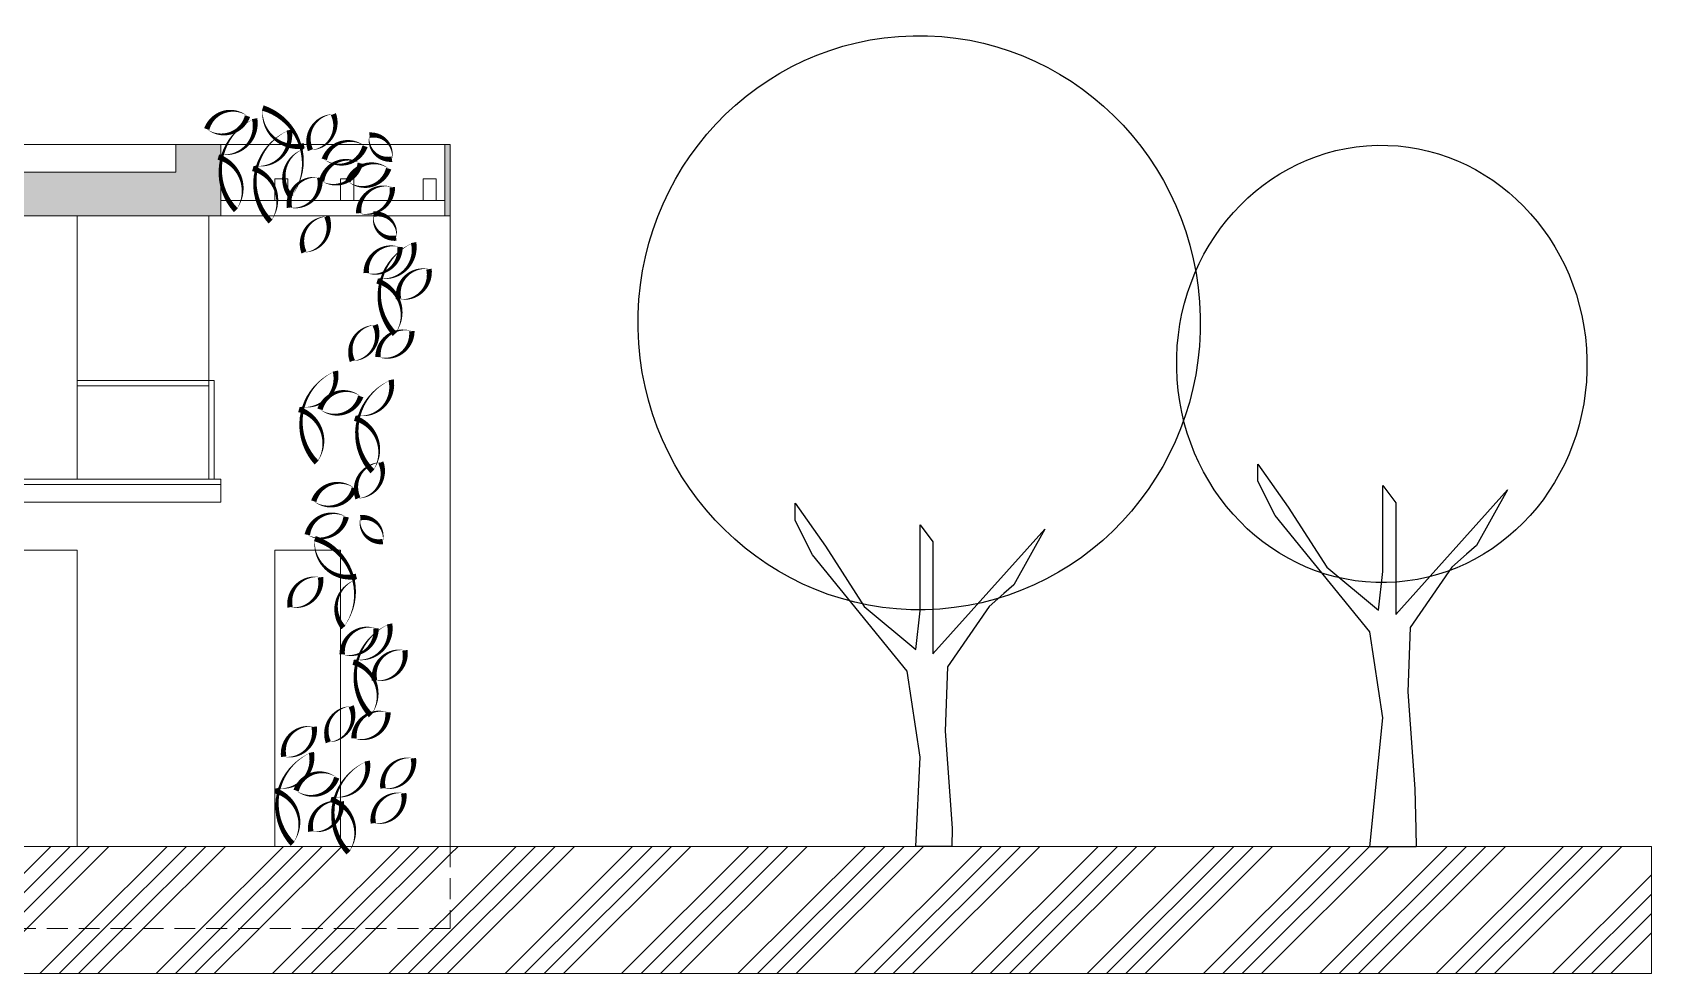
# Model space of a CAD drawing. Header units: metres. Extents: x -183 to 791, y -436 to 125.
# Drawn here: x 528.96 to 543.72, y -289.74 to -281.16 of the extents above; entities that cross this region are included whole.
import ezdxf

# ---------------------------------------------------------------- set-up
doc = ezdxf.new("R2010")
doc.units = ezdxf.units.M
doc.header["$MEASUREMENT"] = 0
doc.linetypes.add('DASHED', pattern=[19.05, 12.7, -6.35])
for name, color, linetype in [('01_SILNE', 1, 'Continuous'), ('Krov', 3, 'Continuous'), ('okna', 4, 'Continuous'), ('SRAFA', 251, 'Continuous'), ('SRAFY', 3, 'Continuous'), ('zariz.predmety', 203, 'Continuous'), ('ZDIVO', 1, 'Continuous')]:
    doc.layers.add(name, color=color, linetype=linetype)
doc.layers.add('FLOATING-WINDOWS', color=2, linetype='Continuous', plot=False)
pattern_1 = [(225, (529.62014, -271.65065), (0.53033, -0.53033), []), (225, (529.4434, -271.65065), (0.53033, -0.53033), []), (225, (529.2666, -271.65065), (0.53033, -0.53033), []), (225, (529.0898, -271.65065), (0.53033, -0.53033), [])]

msp = doc.modelspace()

# ---------------------------------------------------------------- hatches: boundary and pattern name
at = {"layer": 'okna', "linetype": 'Continuous', "lineweight": 0}
h = msp.add_hatch(dxfattribs=at)
h.set_pattern_fill('ANSI34', color=256, style=0)
h.set_pattern_definition(pattern_1)
h.paths.add_polyline_path([(507.93, -289.743), (543.72, -289.743), (543.72, -288.582), (541.575, -288.582), (541.575, -288.586), (541.153, -288.586), (541.153, -288.582), (532.77, -288.582), (532.77, -289.332), (528.77, -289.332), (528.27, -289.332), (514.98, -289.332), (514.48, -289.332), (514.48, -289.107), (508.93, -289.107), (508.93, -288.207), (508.543, -288.207, -0.037472), (508.532, -288.241, -0.124676), (508.421, -288.207), (507.93, -288.207)])
h = msp.add_hatch(dxfattribs=at)
h.set_pattern_fill('ANSI34', color=256, style=0)
h.set_pattern_definition(pattern_1)
h.paths.add_polyline_path([(528.77, -289.332), (532.77, -289.332), (532.77, -288.582), (531.876, -288.582, -0.053574), (531.842, -288.639, -0.0357), (531.795, -288.582), (528.77, -288.582)], flags=17)
at = {"layer": 'SRAFA', "linetype": 'Continuous', "lineweight": 0}
for points in [[(530.678, -282.489, -0.064218), (530.678, -282.356), (530.678, -282.302, 0.023823), (530.65, -282.293, 0.62722), (530.677, -282.271, 0.000996), (530.678, -282.271), (530.678, -282.182), (530.268, -282.182), (530.268, -282.432), (518.74, -282.432), (514.89, -282.432), (514.89, -282.182), (514.48, -282.182), (514.48, -282.832), (514.9, -282.832), (516.395, -282.832), (516.815, -282.832), (517.15, -282.832), (517.903, -282.832), (518, -282.832), (519, -282.832), (519.6, -282.832), (520.133, -282.832), (520.891, -282.832), (530.678, -282.832)], [(532.77, -282.182), (532.72, -282.182), (532.72, -282.832), (532.77, -282.832), (532.77, -282.692)]]:
    msp.add_hatch(color=256, dxfattribs=at).paths.add_polyline_path(points)

# ---------------------------------------------------------------- linework, layer by layer
at = {"linetype": 'Continuous', "lineweight": 0}
for p, q in [((530.569, -285.232), (530.569, -284.332)), ((530.569, -284.332), (530.619, -284.332)), ((530.619, -285.232), (530.619, -284.332)), ((530.678, -285.282), (516.815, -285.282)), ((530.678, -285.232), (516.856, -285.232)), ((530.678, -285.232), (530.678, -285.282)), ((530.678, -285.282), (530.678, -285.442)), ((530.678, -285.442), (528.77, -285.442)), ((528.77, -285.882), (529.37, -285.882)), ((529.37, -285.882), (529.37, -288.576)), ((529.37, -285.882), (529.37, -288.576)), ((531.17, -285.882), (531.17, -288.582)), ((531.17, -285.882), (531.77, -285.882)), ((531.77, -285.882), (531.77, -288.582))]:
    msp.add_line(p, q, dxfattribs=at)
msp.add_lwpolyline([(530.569, -285.232), (529.37, -285.232), (529.37, -282.832), (530.569, -282.832), (530.569, -285.232)], dxfattribs=at)
at = {"linetype": 'Continuous', "lineweight": 0, "flags": 128}
msp.add_lwpolyline([(522.711, -288.8), (518.958, -288.425), (514.98, -288.427), (514.98, -289.332), (514.48, -289.332), (514.48, -288.207), (507.93, -288.207), (507.93, -289.743), (543.72, -289.743), (543.72, -288.582), (528.77, -288.582), (528.77, -289.332), (528.27, -289.332), (528.27, -288.802), (522.711, -288.8)], dxfattribs=at)
at = {"layer": '01_SILNE', "linetype": 'Continuous', "lineweight": 0}
for p, q in [((530.268, -282.432), (530.268, -282.182)), ((530.268, -282.182), (530.268, -282.432)), ((530.678, -282.182), (530.268, -282.182)), ((530.678, -282.832), (530.678, -282.182)), ((532.72, -282.832), (532.72, -282.182)), ((532.72, -282.182), (532.77, -282.182)), ((532.77, -282.692), (532.77, -282.182)), ((530.268, -282.432), (518.74, -282.432)), ((532.77, -282.692), (532.77, -282.832)), ((530.678, -282.832), (516.815, -282.832)), ((532.72, -282.832), (532.77, -282.832)), ((528.77, -288.582), (543.72, -288.582))]:
    msp.add_line(p, q, dxfattribs=at)
at = {"layer": 'FLOATING-WINDOWS', "color": 254, "linetype": 'Continuous', "lineweight": 0}
for p, q in [((530.569, -284.332), (529.37, -284.332)), ((530.569, -284.382), (529.37, -284.382))]:
    msp.add_line(p, q, dxfattribs=at)
at = {"layer": 'FLOATING-WINDOWS', "linetype": 'Continuous', "lineweight": 0, "flags": 128}
msp.add_lwpolyline([(507.93, -288.207), (507.93, -289.743), (543.72, -289.743), (543.72, -288.582), (528.77, -288.582), (528.77, -289.332), (528.27, -289.332), (528.27, -288.802), (522.711, -288.8), (518.958, -288.425), (514.98, -288.427), (514.98, -289.332), (514.48, -289.332), (514.48, -288.207)], close=True, dxfattribs=at)
at = {"layer": 'Krov', "linetype": 'Continuous', "lineweight": 0}
for p, q in [((530.678, -282.182), (532.77, -282.182)), ((532.77, -288.582), (532.77, -282.182)), ((530.678, -282.692), (532.72, -282.692)), ((530.678, -282.832), (532.72, -282.832))]:
    msp.add_line(p, q, dxfattribs=at)
at = {"layer": 'okna', "linetype": 'DASHED', "lineweight": 0, "ltscale": 0.015}
for p, q in [((532.77, -288.582), (532.77, -289.332)), ((532.77, -289.332), (528.77, -289.332))]:
    msp.add_line(p, q, dxfattribs=at)
at = {"layer": 'SRAFY', "linetype": 'Continuous', "lineweight": 0}
msp.add_line((514.89, -282.182), (530.268, -282.182), dxfattribs=at)
at = {"layer": 'zariz.predmety', "color": 253, "linetype": 'Continuous', "ltscale": 0.001}
for points in [[(530.551, -282.04, 0, 0, 0.520567), (530.551, -282.04, 0, 0.05, 0.520567), (530.922, -281.922, 0, 0.05, 0.520567), (530.551, -282.04, 0.05, 0.05, 0)], [(531.061, -281.847, 0, 0, 0.520567), (531.061, -281.847, 0, 0.05, 0.520567), (531.438, -282.192, 0, 0.05, 0.520567), (531.431, -282.223, 0, 0.05, 0.520567), (531.32, -282.659, 0, 0.05, 0.520567), (531.061, -281.847, 0.05, 0.05, 0)], [(531.496, -282.232, 0, 0, 0.520567), (531.496, -282.232, 0, 0.05, 0.520567), (531.705, -281.904, 0, 0.05, 0.520567), (531.496, -282.232, 0.05, 0.05, 0)], [(530.816, -282.78, 0, 0, 0.520567), (530.816, -282.78, 0, 0.05, 0.520567), (530.656, -282.295, 0, 0.05, 0.520567), (530.677, -282.271, 0, 0.05, 0.520567), (530.987, -281.945, 0, 0.05, 0.520567), (530.816, -282.78, 0.05, 0.05, 0)], [(531.132, -282.884, 0, 0, 0.520567), (531.132, -282.884, 0, 0.05, 0.520567), (530.971, -282.399, 0, 0.05, 0.520567), (530.992, -282.375, 0, 0.05, 0.520567), (531.302, -282.049, 0, 0.05, 0.520567), (531.132, -282.884, 0.05, 0.05, 0)], [(531.622, -282.316, 0, 0, 0.520567), (531.622, -282.316, 0, 0.05, 0.520567), (531.993, -282.197, 0, 0.05, 0.520567), (531.622, -282.316, 0.05, 0.05, 0)], [(532.034, -282.096, 0, 0, 0.520567), (532.034, -282.096, 0, 0.05, 0.520567), (532.238, -282.314, 0, 0.05, 0.520567), (532.034, -282.096, 0.05, 0.05, 0)], [(531.95, -282.352, 0, 0, 0.520567), (531.95, -282.352, 0, 0.05, 0.520567), (531.597, -282.515, 0, 0.05, 0.520567), (531.95, -282.352, 0.05, 0.05, 0)], [(531.838, -282.519, 0, 0, 0.520567), (531.838, -282.519, 0, 0.05, 0.520567), (532.209, -282.401, 0, 0.05, 0.520567), (531.838, -282.519, 0.05, 0.05, 0)], [(531.581, -282.483, 0, 0, 0.520567), (531.581, -282.483, 0, 0.05, 0.520567), (531.304, -282.756, 0, 0.05, 0.520567), (531.581, -282.483, 0.05, 0.05, 0)], [(532.243, -282.57, 0, 0, 0.520567), (532.243, -282.57, 0, 0.05, 0.520567), (531.935, -282.807, 0, 0.05, 0.520567), (532.243, -282.57, 0.05, 0.05, 0)], [(531.437, -283.165, 0, 0, 0.520567), (531.437, -283.165, 0, 0.05, 0.520567), (531.645, -282.837, 0, 0.05, 0.520567), (531.437, -283.165, 0.05, 0.05, 0)], [(532.072, -282.816, 0, 0, 0.520567), (532.072, -282.816, 0, 0.05, 0.520567), (532.277, -283.034, 0, 0.05, 0.520567), (532.072, -282.816, 0.05, 0.05, 0)], [(532.265, -283.91, 0, 0, 0.520567), (532.265, -283.91, 0, 0.05, 0.520567), (532.104, -283.425, 0, 0.05, 0.520567), (532.125, -283.402, 0, 0.05, 0.520567), (532.436, -283.075, 0, 0.05, 0.520567), (532.265, -283.91, 0.05, 0.05, 0)], [(532.004, -283.353, 0, 0, 0.520567), (532.004, -283.353, 0, 0.05, 0.520567), (532.312, -283.116, 0, 0.05, 0.520567), (532.004, -283.353, 0.05, 0.05, 0)], [(532.576, -283.317, 0, 0, 0.520567), (532.576, -283.317, 0, 0.05, 0.520567), (532.299, -283.59, 0, 0.05, 0.520567), (532.576, -283.317, 0.05, 0.05, 0)], [(531.878, -284.155, 0, 0, 0.520567), (531.878, -284.155, 0, 0.05, 0.520567), (532.086, -283.827, 0, 0.05, 0.520567), (531.878, -284.155, 0.05, 0.05, 0)], [(532.42, -283.883, 0, 0, 0.520567), (532.42, -283.883, 0, 0.05, 0.520567), (532.112, -284.119, 0, 0.05, 0.520567), (532.42, -283.883, 0.05, 0.05, 0)], [(531.552, -285.082, 0, 0, 0.520567), (531.552, -285.082, 0, 0.05, 0.520567), (531.391, -284.597, 0, 0.05, 0.520567), (531.412, -284.574, 0, 0.05, 0.520567), (531.723, -284.247, 0, 0.05, 0.520567), (531.552, -285.082, 0.05, 0.05, 0)], [(532.061, -285.162, 0, 0, 0.520567), (532.061, -285.162, 0, 0.05, 0.520567), (531.9, -284.677, 0, 0.05, 0.520567), (531.921, -284.653, 0, 0.05, 0.520567), (532.231, -284.327, 0, 0.05, 0.520567), (532.061, -285.162, 0.05, 0.05, 0)], [(531.583, -284.596, 0, 0, 0.520567), (531.583, -284.596, 0, 0.05, 0.520567), (531.954, -284.478, 0, 0.05, 0.520567), (531.583, -284.596, 0.05, 0.05, 0)], [(531.929, -285.408, 0, 0, 0.520567), (531.929, -285.408, 0, 0.05, 0.520567), (532.137, -285.08, 0, 0.05, 0.520567), (531.929, -285.408, 0.05, 0.05, 0)], [(531.526, -285.434, 0, 0, 0.520567), (531.526, -285.434, 0, 0.05, 0.520567), (531.896, -285.315, 0, 0.05, 0.520567), (531.526, -285.434, 0.05, 0.05, 0)], [(531.821, -285.577, 0, 0, 0.520567), (531.821, -285.577, 0, 0.05, 0.520567), (531.467, -285.74, 0, 0.05, 0.520567), (531.821, -285.577, 0.05, 0.05, 0)], [(531.951, -285.584, 0, 0, 0.520567), (531.951, -285.584, 0, 0.05, 0.520567), (532.155, -285.802, 0, 0.05, 0.520567), (531.951, -285.584, 0.05, 0.05, 0)], [(531.536, -285.775, 0, 0, 0.520567), (531.536, -285.775, 0, 0.05, 0.520567), (531.914, -286.119, 0, 0.05, 0.520567), (531.907, -286.15, 0, 0.05, 0.520567), (531.796, -286.586, 0, 0.05, 0.520567), (531.536, -285.775, 0.05, 0.05, 0)], [(531.587, -286.128, 0, 0, 0.520567), (531.587, -286.128, 0, 0.05, 0.520567), (531.31, -286.401, 0, 0.05, 0.520567), (531.587, -286.128, 0.05, 0.05, 0)], [(531.785, -286.83, 0, 0, 0.520567), (531.785, -286.83, 0, 0.05, 0.520567), (532.094, -286.594, 0, 0.05, 0.520567), (531.785, -286.83, 0.05, 0.05, 0)], [(532.046, -287.387, 0, 0, 0.520567), (532.046, -287.387, 0, 0.05, 0.520567), (531.886, -286.902, 0, 0.05, 0.520567), (531.907, -286.879, 0, 0.05, 0.520567), (532.217, -286.553, 0, 0.05, 0.520567), (532.046, -287.387, 0.05, 0.05, 0)], [(532.357, -286.794, 0, 0, 0.520567), (532.357, -286.794, 0, 0.05, 0.520567), (532.08, -287.067, 0, 0.05, 0.520567), (532.357, -286.794, 0.05, 0.05, 0)], [(531.659, -287.632, 0, 0, 0.520567), (531.659, -287.632, 0, 0.05, 0.520567), (531.867, -287.304, 0, 0.05, 0.520567), (531.659, -287.632, 0.05, 0.05, 0)], [(532.202, -287.36, 0, 0, 0.520567), (532.202, -287.36, 0, 0.05, 0.520567), (531.893, -287.597, 0, 0.05, 0.520567), (532.202, -287.36, 0.05, 0.05, 0)], [(531.529, -287.491, 0, 0, 0.520567), (531.529, -287.491, 0, 0.05, 0.520567), (531.252, -287.764, 0, 0.05, 0.520567), (531.529, -287.491, 0.05, 0.05, 0)], [(531.333, -288.559, 0, 0, 0.520567), (531.333, -288.559, 0, 0.05, 0.520567), (531.173, -288.074, 0, 0.05, 0.520567), (531.194, -288.051, 0, 0.05, 0.520567), (531.504, -287.725, 0, 0.05, 0.520567), (531.333, -288.559, 0.05, 0.05, 0)], [(531.842, -288.639, 0, 0, 0.520567), (531.842, -288.639, 0, 0.05, 0.520567), (531.681, -288.154, 0, 0.05, 0.520567), (531.703, -288.131, 0, 0.05, 0.520567), (532.013, -287.804, 0, 0.05, 0.520567), (531.842, -288.639, 0.05, 0.05, 0)], [(532.434, -287.779, 0, 0, 0.520567), (532.434, -287.779, 0, 0.05, 0.520567), (532.157, -288.052, 0, 0.05, 0.520567), (532.434, -287.779, 0.05, 0.05, 0)], [(531.365, -288.073, 0, 0, 0.520567), (531.365, -288.073, 0, 0.05, 0.520567), (531.735, -287.955, 0, 0.05, 0.520567), (531.365, -288.073, 0.05, 0.05, 0)], [(532.346, -288.098, 0, 0, 0.520567), (532.346, -288.098, 0, 0.05, 0.520567), (532.069, -288.371, 0, 0.05, 0.520567), (532.346, -288.098, 0.05, 0.05, 0)], [(531.776, -288.173, 0, 0, 0.520567), (531.776, -288.173, 0, 0.05, 0.520567), (531.499, -288.446, 0, 0.05, 0.520567), (531.776, -288.173, 0.05, 0.05, 0)]]:
    msp.add_lwpolyline(points, format="xyseb", close=True, dxfattribs=at)
for points in [[(541.153, -288.586), (541.27, -287.409), (541.153, -286.624), (540.289, -285.565), (540.132, -285.251), (540.132, -285.095), (540.407, -285.487), (540.76, -286.036), (541.231, -286.428), (541.27, -286.075), (541.27, -285.291), (541.388, -285.448), (541.388, -286.467), (542.408, -285.33), (542.125, -285.839), (542.125, -285.839), (542.125, -285.839), (542.034, -285.917), (541.898, -286.036), (541.52, -286.586), (541.499, -287.173), (541.563, -288.058), (541.571, -288.424), (541.575, -288.586)], [(537.014, -288.582), (537.053, -287.767), (536.935, -286.983), (536.072, -285.923), (535.915, -285.61), (535.915, -285.453), (536.189, -285.845), (536.543, -286.394), (537.013, -286.786), (537.053, -286.433), (537.053, -285.649), (537.17, -285.806), (537.17, -286.826), (538.191, -285.688), (537.907, -286.197), (537.907, -286.197), (537.907, -286.197), (537.817, -286.275), (537.681, -286.394), (537.302, -286.944), (537.281, -287.531), (537.345, -288.416), (537.343, -288.582), (537.343, -288.582)]]:
    msp.add_lwpolyline(points, close=True, dxfattribs=at)
at = {"layer": 'zariz.predmety', "color": 253, "linetype": 'Continuous', "ltscale": 0.001, "extrusion": (0, 0, -1)}
for centre, major_axis, ratio, start_param, end_param in [((537.044, -283.806), (0.056, -2.618), 0.978577, -9.424778, -3.141593), ((541.261, -284.182), (0.042, -1.994), 0.937649, -4.712389, 1.570796)]:
    msp.add_ellipse(centre, major_axis=major_axis, ratio=ratio, start_param=start_param, end_param=end_param, dxfattribs=at)
at = {"layer": 'ZDIVO', "linetype": 'Continuous', "lineweight": 0}
for points in [[(531.29, -282.495), (531.17, -282.495), (531.17, -282.692), (531.29, -282.692)], [(531.89, -282.495), (531.77, -282.495), (531.77, -282.692), (531.89, -282.692)], [(532.642, -282.495), (532.522, -282.495), (532.522, -282.692), (532.642, -282.692)]]:
    msp.add_lwpolyline(points, close=True, dxfattribs=at)

doc.saveas('drawing.dxf')
